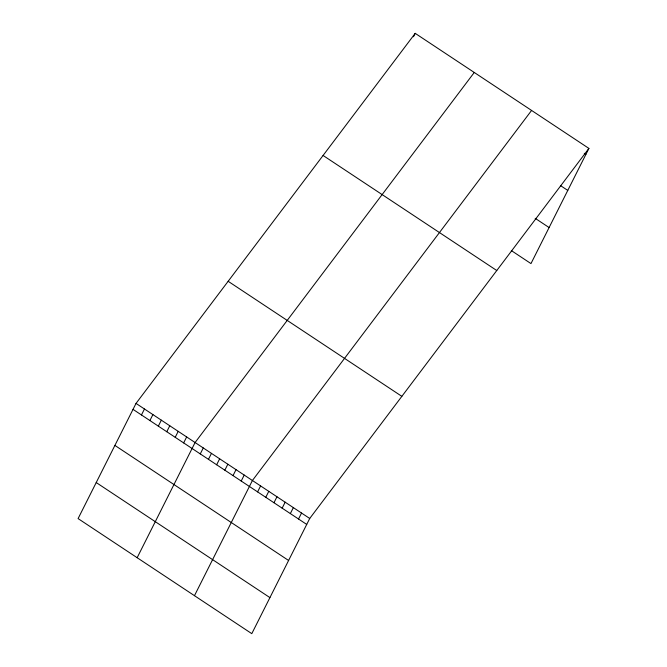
<?xml version="1.0" encoding="UTF-8"?>
<svg xmlns="http://www.w3.org/2000/svg" width="667" height="667" viewBox="0 0 667 667"><rect width="100%" height="100%" fill="white"/><g stroke="black" fill="none" stroke-linecap="round" stroke-linejoin="round"><path stroke-width="1" d="M136.026 403.41L78.097 518.592L251.792 633.65L309.73 518.467L588.903 148.407L415.207 33.35L136.026 403.41L309.73 518.467M141.462 414.966L144.464 408.996M149.9 420.552L152.901 414.582M158.337 426.138L161.339 420.177M166.775 431.724L169.777 425.763M175.213 437.319L178.214 431.349M183.65 442.905L186.652 436.943M137.152 557.712L195.089 442.529L474.262 72.47M200.275 453.919L203.277 447.949M413.49 36.76L415.207 33.35M208.463 459.346L211.464 453.377M216.65 464.766L219.651 458.804M224.837 470.193L227.839 464.224M233.025 475.613L236.026 469.651M241.221 481.04L244.214 475.071M194.472 595.681L252.409 480.498L531.582 110.439M257.595 491.887L260.597 485.918M265.783 497.315L268.784 491.346M273.97 502.735L276.972 496.773M282.158 508.162L285.159 502.193M290.345 513.582L293.347 507.62M298.541 519.009L301.534 513.04M588.903 148.407L530.974 263.59L511.322 250.575M584.267 153.293L585.901 154.377M560.405 185.534L567.775 190.42M535.176 218.326L549.099 227.547M323.078 155.469L496.773 270.527M228.156 281.291L401.851 396.348M133.025 409.371L306.728 524.437M114.899 445.414L288.594 560.472M96.223 482.549L269.918 597.607"/></g></svg>
